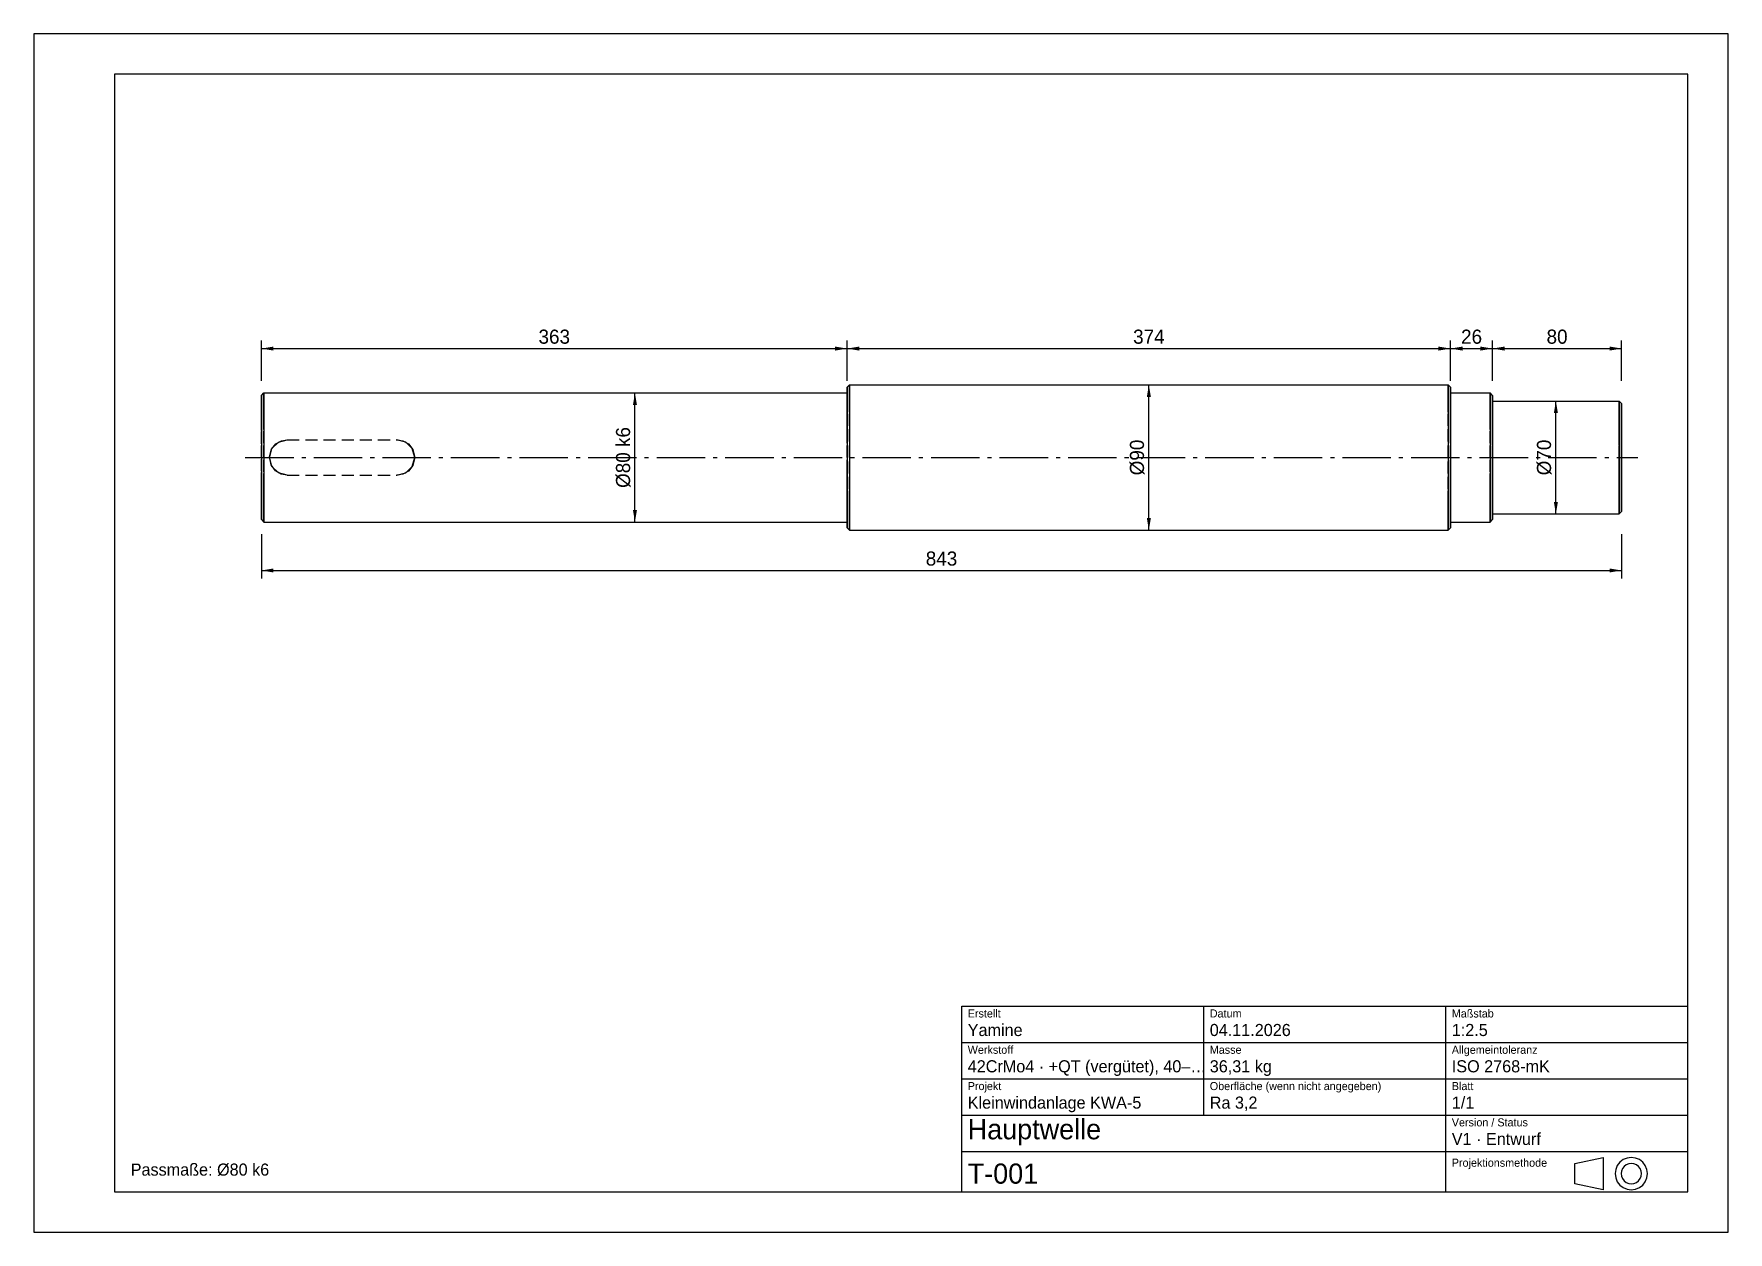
# Model space of a CAD drawing. Header units: millimetres. Extents: x 0 to 420, y 0 to 297.
import ezdxf
from ezdxf.enums import TextEntityAlignment as Align

# ---------------------------------------------------------------- set-up
doc = ezdxf.new("R2010")
doc.units = ezdxf.units.MM
doc.linetypes.add('CENTER', pattern=[17, 12, -2, 1, -2])
doc.linetypes.add('DASHED', pattern=[4.5, 3, -1.5])
for name, color, linetype in [('DUENN', 3, 'CONTINUOUS'), ('MITTE', 1, 'CENTER'), ('RAHMEN', 7, 'CONTINUOUS'), ('SICHTBAR', 7, 'CONTINUOUS'), ('VERDECKT', 8, 'DASHED')]:
    doc.layers.add(name, color=color, linetype=linetype)

msp = doc.modelspace()

# ---------------------------------------------------------------- linework, layer by layer
at = {"layer": 'DUENN'}
for p, q in [((420, 297), (0, 297)), ((0, 297), (0, 0)), ((420, 0), (420, 297)), ((56.4, 211), (56.4, 221)), ((56.4, 219), (201.6, 219)), ((201.6, 211), (201.6, 221)), ((201.6, 211), (201.6, 221)), ((201.6, 219), (351.2, 219)), ((351.2, 211), (351.2, 221)), ((351.2, 211), (351.2, 221)), ((351.2, 219), (361.6, 219)), ((361.6, 211), (361.6, 221)), ((361.6, 211), (361.6, 221)), ((361.6, 219), (393.6, 219)), ((393.6, 211), (393.6, 221)), ((276.4, 174), (276.4, 210)), ((149, 176), (149, 208)), ((377.3, 178), (377.3, 206)), ((56.4, 173), (56.4, 162)), ((393.6, 173), (393.6, 162)), ((56.4, 164), (393.6, 164)), ((290, 29), (290, 56)), ((350, 29), (350, 56)), ((230, 47), (410, 47)), ((230, 38), (410, 38)), ((230, 29), (410, 29)), ((350, 10), (350, 29)), ((230, 20), (410, 20)), ((382, 17), (389, 18.5)), ((382, 12), (382, 17)), ((389, 18.5), (389, 10.5)), ((393.1716, 17.3284), (392.5359, 16.5)), ((394, 17.9641), (393.1716, 17.3284)), ((394.9647, 18.3637), (394, 17.9641)), ((395.353, 16.9148), (394.75, 16.6651)), ((396, 18.5), (394.9647, 18.3637)), ((396, 17), (395.353, 16.9148)), ((397.0353, 18.3637), (396, 18.5)), ((396.647, 16.9148), (396, 17)), ((397.25, 16.6651), (396.647, 16.9148)), ((398, 17.9641), (397.0353, 18.3637)), ((398.8284, 17.3284), (398, 17.9641)), ((399.4641, 16.5), (398.8284, 17.3284)), ((392.1363, 15.5353), (392, 14.5)), ((392, 14.5), (392.1363, 13.4647)), ((392.5359, 16.5), (392.1363, 15.5353)), ((392.1363, 13.4647), (392.5359, 12.5)), ((393.5852, 15.147), (393.5, 14.5)), ((393.5, 14.5), (393.5852, 13.853)), ((393.8349, 15.75), (393.5852, 15.147)), ((393.5852, 13.853), (393.8349, 13.25)), ((394.2322, 16.2678), (393.8349, 15.75)), ((393.8349, 13.25), (394.2322, 12.7322)), ((394.75, 16.6651), (394.2322, 16.2678)), ((394.2322, 12.7322), (394.75, 12.3349)), ((397.7678, 16.2678), (397.25, 16.6651)), ((397.25, 12.3349), (397.7678, 12.7322)), ((398.1651, 15.75), (397.7678, 16.2678)), ((397.7678, 12.7322), (398.1651, 13.25)), ((398.4148, 15.147), (398.1651, 15.75)), ((398.1651, 13.25), (398.4148, 13.853)), ((398.5, 14.5), (398.4148, 15.147)), ((398.4148, 13.853), (398.5, 14.5)), ((399.8637, 15.5353), (399.4641, 16.5)), ((399.4641, 12.5), (399.8637, 13.4647)), ((400, 14.5), (399.8637, 15.5353)), ((399.8637, 13.4647), (400, 14.5)), ((389, 10.5), (382, 12)), ((392.5359, 12.5), (393.1716, 11.6716)), ((393.1716, 11.6716), (394, 11.0359)), ((394, 11.0359), (394.9647, 10.6363)), ((394.75, 12.3349), (395.353, 12.0852)), ((394.9647, 10.6363), (396, 10.5)), ((395.353, 12.0852), (396, 12)), ((396, 12), (396.647, 12.0852)), ((396, 10.5), (397.0353, 10.6363)), ((396.647, 12.0852), (397.25, 12.3349)), ((397.0353, 10.6363), (398, 11.0359)), ((398, 11.0359), (398.8284, 11.6716)), ((398.8284, 11.6716), (399.4641, 12.5)), ((0, 0), (420, 0))]:
    msp.add_line(p, q, dxfattribs=at)
for points in [[(56.4, 219), (59.4, 218.5), (59.4, 219.5)], [(201.6, 219), (198.6, 219.5), (198.6, 218.5)], [(201.6, 219), (204.6, 218.5), (204.6, 219.5)], [(351.2, 219), (348.2, 219.5), (348.2, 218.5)], [(351.2, 219), (354.2, 218.5), (354.2, 219.5)], [(361.6, 219), (358.6, 219.5), (358.6, 218.5)], [(361.6, 219), (364.6, 218.5), (364.6, 219.5)], [(393.6, 219), (390.6, 219.5), (390.6, 218.5)], [(276.4, 210), (275.9, 207), (276.9, 207)], [(149, 208), (148.5, 205), (149.5, 205)], [(377.3, 206), (376.8, 203), (377.8, 203)], [(377.3, 178), (377.8, 181), (376.8, 181)], [(149, 176), (149.5, 179), (148.5, 179)], [(276.4, 174), (276.9, 177), (275.9, 177)], [(56.4, 164), (59.4, 163.5), (59.4, 164.5)], [(393.6, 164), (390.6, 164.5), (390.6, 163.5)]]:
    msp.add_solid(points, dxfattribs=at)
at = {"layer": 'MITTE'}
msp.add_line((52.4, 192), (397.6, 192), dxfattribs=at)
at = {"layer": 'RAHMEN'}
for p, q in [((410, 287), (20, 287)), ((20, 287), (20, 10)), ((410, 10), (410, 287)), ((230, 10), (230, 56)), ((230, 56), (410, 56)), ((20, 10), (410, 10))]:
    msp.add_line(p, q, dxfattribs=at)
at = {"layer": 'SICHTBAR'}
for p, q in [((201.6, 209.4), (202.2, 210)), ((202.2, 210), (202.2, 209.5487)), ((202.2, 210), (350.6, 210)), ((350.6, 210), (350.6, 209.5487)), ((351.2, 209.4), (350.6, 210)), ((56.4, 207.4), (57, 208)), ((56.4, 207.4), (56.4, 207.0139)), ((56.4, 207.0139), (56.4, 205.8749)), ((56.4, 205.8749), (56.4, 204.0402)), ((57, 208), (57, 207.5988)), ((57, 208), (96.4, 208)), ((57, 207.5988), (57, 206.4155)), ((57, 206.4155), (57, 204.5093)), ((96.4, 208), (201.6, 208)), ((201.6, 209.4), (201.6, 208.9637)), ((201.6, 208.9637), (201.6, 207.6769)), ((201.6, 207.6769), (201.6, 205.6039)), ((202.2, 209.5487), (202.2, 208.2174)), ((202.2, 208.2174), (202.2, 206.073)), ((202.2, 206.073), (202.2, 203.2228)), ((350.6, 209.5487), (350.6, 208.2174)), ((350.6, 208.2174), (350.6, 206.073)), ((350.6, 206.073), (350.6, 203.2228)), ((351.2, 209.4), (351.2, 208.9637)), ((351.2, 208.9637), (351.2, 207.6769)), ((351.2, 208), (361, 208)), ((351.2, 207.6769), (351.2, 205.6039)), ((361, 208), (361, 207.5988)), ((361.6, 207.4), (361, 208)), ((361, 207.5988), (361, 206.4155)), ((361, 206.4155), (361, 204.5093)), ((361.6, 207.4), (361.6, 207.0139)), ((361.6, 207.0139), (361.6, 205.8749)), ((361.6, 206), (393, 206)), ((361.6, 205.8749), (361.6, 204.0402)), ((393, 206), (393, 205.649)), ((393.6, 205.4), (393, 206)), ((56.4, 204.0402), (56.4, 201.6017)), ((56.4, 201.6017), (56.4, 198.6818)), ((57, 204.5093), (57, 201.9758)), ((57, 201.9758), (57, 198.9421)), ((201.6, 205.6039), (201.6, 202.8487)), ((201.6, 202.8487), (201.6, 199.5496)), ((202.2, 203.2228), (202.2, 199.8099)), ((350.6, 203.2228), (350.6, 199.8099)), ((351.2, 205.6039), (351.2, 202.8487)), ((351.2, 202.8487), (351.2, 199.5496)), ((361, 204.5093), (361, 201.9758)), ((361, 201.9758), (361, 198.9421)), ((361.6, 204.0402), (361.6, 201.6017)), ((361.6, 201.6017), (361.6, 198.6818)), ((393, 205.649), (393, 204.6136)), ((393, 204.6136), (393, 202.9456)), ((393, 202.9456), (393, 200.7289)), ((393.6, 205.4), (393.6, 205.064)), ((393.6, 205.064), (393.6, 204.073)), ((393.6, 204.073), (393.6, 202.4765)), ((393.6, 202.4765), (393.6, 200.3548)), ((56.4, 198.6818), (56.4, 195.4268)), ((57, 198.9421), (57, 195.5603)), ((201.6, 199.5496), (201.6, 195.8719)), ((202.2, 199.8099), (202.2, 196.0054)), ((350.6, 199.8099), (350.6, 196.0054)), ((351.2, 199.5496), (351.2, 195.8719)), ((361, 198.9421), (361, 195.5603)), ((361.6, 198.6818), (361.6, 195.4268)), ((393, 200.7289), (393, 198.0744)), ((393, 198.0744), (393, 195.1153)), ((393.6, 200.3548), (393.6, 197.814)), ((393.6, 197.814), (393.6, 194.9818)), ((56.4, 195.4268), (56.4, 192)), ((57, 195.5603), (57, 192)), ((201.6, 195.8719), (201.6, 192)), ((202.2, 196.0054), (202.2, 192)), ((350.6, 196.0054), (350.6, 192)), ((351.2, 195.8719), (351.2, 192)), ((361, 195.5603), (361, 192)), ((361.6, 195.4268), (361.6, 192)), ((393, 195.1153), (393, 192)), ((393.6, 194.9818), (393.6, 192)), ((56.4, 192), (56.4, 188.5732)), ((57, 192), (57, 188.4397)), ((201.6, 192), (201.6, 188.1281)), ((202.2, 192), (202.2, 187.9946)), ((350.6, 192), (350.6, 187.9946)), ((351.2, 192), (351.2, 188.1281)), ((361, 192), (361, 188.4397)), ((361.6, 192), (361.6, 188.5732)), ((393, 192), (393, 188.8847)), ((393.6, 192), (393.6, 189.0182)), ((393.6, 189.0182), (393.6, 186.186)), ((56.4, 188.5732), (56.4, 185.3182)), ((56.4, 185.3182), (56.4, 182.3983)), ((57, 188.4397), (57, 185.0579)), ((57, 185.0579), (57, 182.0242)), ((201.6, 188.1281), (201.6, 184.4504)), ((202.2, 187.9946), (202.2, 184.1901)), ((350.6, 187.9946), (350.6, 184.1901)), ((351.2, 188.1281), (351.2, 184.4504)), ((361, 188.4397), (361, 185.0579)), ((361, 185.0579), (361, 182.0242)), ((361.6, 188.5732), (361.6, 185.3182)), ((361.6, 185.3182), (361.6, 182.3983)), ((393, 188.8847), (393, 185.9256)), ((393, 185.9256), (393, 183.2711)), ((393.6, 186.186), (393.6, 183.6452)), ((56.4, 182.3983), (56.4, 179.9598)), ((57, 182.0242), (57, 179.4907)), ((201.6, 184.4504), (201.6, 181.1513)), ((201.6, 181.1513), (201.6, 178.3961)), ((202.2, 184.1901), (202.2, 180.7772)), ((202.2, 180.7772), (202.2, 177.927)), ((350.6, 184.1901), (350.6, 180.7772)), ((350.6, 180.7772), (350.6, 177.927)), ((351.2, 184.4504), (351.2, 181.1513)), ((351.2, 181.1513), (351.2, 178.3961)), ((361, 182.0242), (361, 179.4907)), ((361.6, 182.3983), (361.6, 179.9598)), ((393, 183.2711), (393, 181.0544)), ((393, 181.0544), (393, 179.3864)), ((393.6, 183.6452), (393.6, 181.5235)), ((393.6, 181.5235), (393.6, 179.927)), ((56.4, 179.9598), (56.4, 178.1251)), ((56.4, 178.1251), (56.4, 176.9861)), ((56.4, 176.9861), (56.4, 176.6)), ((56.4, 176.6), (57, 176)), ((57, 179.4907), (57, 177.5845)), ((57, 177.5845), (57, 176.4012)), ((57, 176.4012), (57, 176)), ((201.6, 178.3961), (201.6, 176.3231)), ((202.2, 177.927), (202.2, 175.7826)), ((350.6, 177.927), (350.6, 175.7826)), ((351.2, 178.3961), (351.2, 176.3231)), ((361, 179.4907), (361, 177.5845)), ((361, 177.5845), (361, 176.4012)), ((361, 176), (361.6, 176.6)), ((361, 176.4012), (361, 176)), ((361.6, 179.9598), (361.6, 178.1251)), ((361.6, 178.1251), (361.6, 176.9861)), ((361.6, 178), (393, 178)), ((361.6, 176.9861), (361.6, 176.6)), ((393, 179.3864), (393, 178.351)), ((393, 178), (393.6, 178.6)), ((393, 178.351), (393, 178)), ((393.6, 179.927), (393.6, 178.936)), ((393.6, 178.936), (393.6, 178.6)), ((57, 176), (96.4, 176)), ((96.4, 176), (201.6, 176)), ((201.6, 176.3231), (201.6, 175.0363)), ((201.6, 175.0363), (201.6, 174.6)), ((201.6, 174.6), (202.2, 174)), ((202.2, 175.7826), (202.2, 174.4513)), ((202.2, 174.4513), (202.2, 174)), ((202.2, 174), (350.6, 174)), ((350.6, 175.7826), (350.6, 174.4513)), ((350.6, 174), (351.2, 174.6)), ((350.6, 174.4513), (350.6, 174)), ((351.2, 176.3231), (351.2, 175.0363)), ((351.2, 176), (361, 176)), ((351.2, 175.0363), (351.2, 174.6))]:
    msp.add_line(p, q, dxfattribs=at)
at = {"layer": 'VERDECKT'}
for p, q in [((202.2, 209.5487), (202.2, 210)), ((350.6, 209.5487), (350.6, 210)), ((56.4, 207.0139), (56.4, 207.4)), ((56.4, 205.8749), (56.4, 207.0139)), ((56.4, 204.0402), (56.4, 205.8749)), ((57, 207.5988), (57, 208)), ((57, 206.4155), (57, 207.5988)), ((57, 204.5093), (57, 206.4155)), ((201.6, 208.9637), (201.6, 209.4)), ((201.6, 207.6769), (201.6, 208.9637)), ((201.6, 207.5988), (201.6, 208)), ((201.6, 208), (201.6, 207.5988)), ((201.6, 205.6039), (201.6, 207.6769)), ((201.6, 206.4155), (201.6, 207.5988)), ((201.6, 207.5988), (201.6, 206.4155)), ((201.6, 204.5093), (201.6, 206.4155)), ((201.6, 206.4155), (201.6, 204.5093)), ((202.2, 208.2174), (202.2, 209.5487)), ((202.2, 206.073), (202.2, 208.2174)), ((202.2, 203.2228), (202.2, 206.073)), ((350.6, 208.2174), (350.6, 209.5487)), ((350.6, 206.073), (350.6, 208.2174)), ((350.6, 203.2228), (350.6, 206.073)), ((351.2, 208.9637), (351.2, 209.4)), ((351.2, 207.6769), (351.2, 208.9637)), ((351.2, 207.5988), (351.2, 208)), ((351.2, 208), (351.2, 207.5988)), ((351.2, 205.6039), (351.2, 207.6769)), ((351.2, 206.4155), (351.2, 207.5988)), ((351.2, 207.5988), (351.2, 206.4155)), ((351.2, 204.5093), (351.2, 206.4155)), ((351.2, 206.4155), (351.2, 204.5093)), ((361, 207.5988), (361, 208)), ((361, 206.4155), (361, 207.5988)), ((361, 204.5093), (361, 206.4155)), ((361.6, 207.0139), (361.6, 207.4)), ((361.6, 205.8749), (361.6, 207.0139)), ((361.6, 205.649), (361.6, 206)), ((361.6, 206), (361.6, 205.649)), ((361.6, 204.0402), (361.6, 205.8749)), ((393, 205.649), (393, 206)), ((56.4, 201.6017), (56.4, 204.0402)), ((56.4, 198.6818), (56.4, 201.6017)), ((57, 201.9758), (57, 204.5093)), ((57, 198.9421), (57, 201.9758)), ((201.6, 202.8487), (201.6, 205.6039)), ((201.6, 201.9758), (201.6, 204.5093)), ((201.6, 204.5093), (201.6, 201.9758)), ((201.6, 199.5496), (201.6, 202.8487)), ((201.6, 198.9421), (201.6, 201.9758)), ((201.6, 201.9758), (201.6, 198.9421)), ((202.2, 199.8099), (202.2, 203.2228)), ((350.6, 199.8099), (350.6, 203.2228)), ((351.2, 202.8487), (351.2, 205.6039)), ((351.2, 201.9758), (351.2, 204.5093)), ((351.2, 204.5093), (351.2, 201.9758)), ((351.2, 199.5496), (351.2, 202.8487)), ((351.2, 198.9421), (351.2, 201.9758)), ((351.2, 201.9758), (351.2, 198.9421)), ((361, 201.9758), (361, 204.5093)), ((361, 198.9421), (361, 201.9758)), ((361.6, 204.6136), (361.6, 205.649)), ((361.6, 205.649), (361.6, 204.6136)), ((361.6, 202.9456), (361.6, 204.6136)), ((361.6, 204.6136), (361.6, 202.9456)), ((361.6, 201.6017), (361.6, 204.0402)), ((361.6, 200.7289), (361.6, 202.9456)), ((361.6, 202.9456), (361.6, 200.7289)), ((361.6, 198.6818), (361.6, 201.6017)), ((393, 204.6136), (393, 205.649)), ((393, 202.9456), (393, 204.6136)), ((393, 200.7289), (393, 202.9456)), ((393.6, 205.064), (393.6, 205.4)), ((393.6, 204.073), (393.6, 205.064)), ((393.6, 202.4765), (393.6, 204.073)), ((393.6, 200.3548), (393.6, 202.4765)), ((56.4, 195.4268), (56.4, 198.6818)), ((57, 195.5603), (57, 198.9421)), ((201.6, 195.8719), (201.6, 199.5496)), ((201.6, 195.5603), (201.6, 198.9421)), ((201.6, 198.9421), (201.6, 195.5603)), ((202.2, 196.0054), (202.2, 199.8099)), ((350.6, 196.0054), (350.6, 199.8099)), ((351.2, 195.8719), (351.2, 199.5496)), ((351.2, 195.5603), (351.2, 198.9421)), ((351.2, 198.9421), (351.2, 195.5603)), ((361, 195.5603), (361, 198.9421)), ((361.6, 198.0744), (361.6, 200.7289)), ((361.6, 200.7289), (361.6, 198.0744)), ((361.6, 195.4268), (361.6, 198.6818)), ((361.6, 195.1153), (361.6, 198.0744)), ((361.6, 198.0744), (361.6, 195.1153)), ((393, 198.0744), (393, 200.7289)), ((393, 195.1153), (393, 198.0744)), ((393.6, 197.814), (393.6, 200.3548)), ((393.6, 194.9818), (393.6, 197.814)), ((56.4, 192), (56.4, 195.4268)), ((57, 192), (57, 195.5603)), ((58.4, 192), (58.9895, 194.2)), ((58.4041, 192.1901), (58.9246, 194.0836)), ((58.9246, 194.0836), (60.0169, 195.408)), ((58.9895, 194.2), (60.6, 195.8105)), ((60.0169, 195.408), (61.3577, 196.1569)), ((60.6, 195.8105), (62.8, 196.4)), ((61.3577, 196.1569), (62.8, 196.4)), ((62.8, 196.4), (90, 196.4)), ((62.8, 196.4), (90, 196.4)), ((90, 196.4), (91.4767, 196.1448)), ((92.2, 195.8105), (90, 196.4)), ((91.4767, 196.1448), (92.8437, 195.3576)), ((93.8105, 194.2), (92.2, 195.8105)), ((92.8437, 195.3576), (93.9339, 193.9708)), ((94.4, 192), (93.8105, 194.2)), ((93.9339, 193.9708), (94.4, 192)), ((201.6, 192), (201.6, 195.8719)), ((201.6, 192), (201.6, 195.5603)), ((201.6, 195.5603), (201.6, 192)), ((202.2, 192), (202.2, 196.0054)), ((350.6, 192), (350.6, 196.0054)), ((351.2, 192), (351.2, 195.8719)), ((351.2, 192), (351.2, 195.5603)), ((351.2, 195.5603), (351.2, 192)), ((361, 192), (361, 195.5603)), ((361.6, 192), (361.6, 195.4268)), ((361.6, 192), (361.6, 195.1153)), ((361.6, 195.1153), (361.6, 192)), ((393, 192), (393, 195.1153)), ((393.6, 192), (393.6, 194.9818)), ((56.4, 188.5732), (56.4, 192)), ((57, 188.4397), (57, 192)), ((58.9895, 189.8), (58.4, 192)), ((58.7903, 190.1883), (58.4041, 192.1901)), ((59.8788, 188.7096), (58.7903, 190.1883)), ((60.6, 188.1895), (58.9895, 189.8)), ((92.2, 188.1895), (93.8105, 189.8)), ((93.933, 190.0274), (92.8442, 188.6429)), ((93.8105, 189.8), (94.4, 192)), ((94.4, 192), (93.933, 190.0274)), ((201.6, 188.4397), (201.6, 192)), ((201.6, 192), (201.6, 188.4397)), ((201.6, 188.1281), (201.6, 192)), ((202.2, 187.9946), (202.2, 192)), ((350.6, 187.9946), (350.6, 192)), ((351.2, 188.1281), (351.2, 192)), ((351.2, 188.4397), (351.2, 192)), ((351.2, 192), (351.2, 188.4397)), ((361, 188.4397), (361, 192)), ((361.6, 188.5732), (361.6, 192)), ((361.6, 188.8847), (361.6, 192)), ((361.6, 192), (361.6, 188.8847)), ((393, 188.8847), (393, 192)), ((393.6, 189.0182), (393.6, 192)), ((393.6, 186.186), (393.6, 189.0182)), ((56.4, 185.3182), (56.4, 188.5732)), ((56.4, 182.3983), (56.4, 185.3182)), ((57, 185.0579), (57, 188.4397)), ((57, 182.0242), (57, 185.0579)), ((61.279, 187.8713), (59.8788, 188.7096)), ((62.8, 187.6), (60.6, 188.1895)), ((62.8, 187.6), (61.279, 187.8713)), ((62.8, 187.6), (90, 187.6)), ((62.8, 187.6), (90, 187.6)), ((90, 187.6), (92.2, 188.1895)), ((91.4772, 187.8554), (90, 187.6)), ((92.8442, 188.6429), (91.4772, 187.8554)), ((201.6, 185.0579), (201.6, 188.4397)), ((201.6, 188.4397), (201.6, 185.0579)), ((201.6, 184.4504), (201.6, 188.1281)), ((201.6, 182.0242), (201.6, 185.0579)), ((201.6, 185.0579), (201.6, 182.0242)), ((202.2, 184.1901), (202.2, 187.9946)), ((350.6, 184.1901), (350.6, 187.9946)), ((351.2, 185.0579), (351.2, 188.4397)), ((351.2, 188.4397), (351.2, 185.0579)), ((351.2, 184.4504), (351.2, 188.1281)), ((351.2, 182.0242), (351.2, 185.0579)), ((351.2, 185.0579), (351.2, 182.0242)), ((361, 185.0579), (361, 188.4397)), ((361, 182.0242), (361, 185.0579)), ((361.6, 185.9256), (361.6, 188.8847)), ((361.6, 188.8847), (361.6, 185.9256)), ((361.6, 185.3182), (361.6, 188.5732)), ((361.6, 183.2711), (361.6, 185.9256)), ((361.6, 185.9256), (361.6, 183.2711)), ((361.6, 182.3983), (361.6, 185.3182)), ((393, 185.9256), (393, 188.8847)), ((393, 183.2711), (393, 185.9256)), ((393.6, 183.6452), (393.6, 186.186)), ((56.4, 179.9598), (56.4, 182.3983)), ((57, 179.4907), (57, 182.0242)), ((201.6, 181.1513), (201.6, 184.4504)), ((201.6, 179.4907), (201.6, 182.0242)), ((201.6, 182.0242), (201.6, 179.4907)), ((201.6, 178.3961), (201.6, 181.1513)), ((202.2, 180.7772), (202.2, 184.1901)), ((202.2, 177.927), (202.2, 180.7772)), ((350.6, 180.7772), (350.6, 184.1901)), ((350.6, 177.927), (350.6, 180.7772)), ((351.2, 181.1513), (351.2, 184.4504)), ((351.2, 179.4907), (351.2, 182.0242)), ((351.2, 182.0242), (351.2, 179.4907)), ((351.2, 178.3961), (351.2, 181.1513)), ((361, 179.4907), (361, 182.0242)), ((361.6, 181.0544), (361.6, 183.2711)), ((361.6, 183.2711), (361.6, 181.0544)), ((361.6, 179.9598), (361.6, 182.3983)), ((361.6, 179.3864), (361.6, 181.0544)), ((361.6, 181.0544), (361.6, 179.3864)), ((393, 181.0544), (393, 183.2711)), ((393, 179.3864), (393, 181.0544)), ((393.6, 181.5235), (393.6, 183.6452)), ((393.6, 179.927), (393.6, 181.5235)), ((56.4, 178.1251), (56.4, 179.9598)), ((56.4, 176.9861), (56.4, 178.1251)), ((56.4, 176.6), (56.4, 176.9861)), ((57, 177.5845), (57, 179.4907)), ((57, 176.4012), (57, 177.5845)), ((57, 176), (57, 176.4012)), ((201.6, 177.5845), (201.6, 179.4907)), ((201.6, 179.4907), (201.6, 177.5845)), ((201.6, 176.3231), (201.6, 178.3961)), ((201.6, 176.4012), (201.6, 177.5845)), ((201.6, 177.5845), (201.6, 176.4012)), ((201.6, 176), (201.6, 176.4012)), ((201.6, 176.4012), (201.6, 176)), ((202.2, 175.7826), (202.2, 177.927)), ((350.6, 175.7826), (350.6, 177.927)), ((351.2, 177.5845), (351.2, 179.4907)), ((351.2, 179.4907), (351.2, 177.5845)), ((351.2, 176.3231), (351.2, 178.3961)), ((351.2, 176.4012), (351.2, 177.5845)), ((351.2, 177.5845), (351.2, 176.4012)), ((351.2, 176), (351.2, 176.4012)), ((351.2, 176.4012), (351.2, 176)), ((361, 177.5845), (361, 179.4907)), ((361, 176.4012), (361, 177.5845)), ((361, 176), (361, 176.4012)), ((361.6, 178.1251), (361.6, 179.9598)), ((361.6, 178.351), (361.6, 179.3864)), ((361.6, 179.3864), (361.6, 178.351)), ((361.6, 178), (361.6, 178.351)), ((361.6, 178.351), (361.6, 178)), ((361.6, 176.9861), (361.6, 178.1251)), ((361.6, 176.6), (361.6, 176.9861)), ((393, 178.351), (393, 179.3864)), ((393, 178), (393, 178.351)), ((393.6, 178.936), (393.6, 179.927)), ((393.6, 178.6), (393.6, 178.936)), ((201.6, 175.0363), (201.6, 176.3231)), ((201.6, 174.6), (201.6, 175.0363)), ((202.2, 174.4513), (202.2, 175.7826)), ((202.2, 174), (202.2, 174.4513)), ((350.6, 174.4513), (350.6, 175.7826)), ((350.6, 174), (350.6, 174.4513)), ((351.2, 175.0363), (351.2, 176.3231)), ((351.2, 174.6), (351.2, 175.0363))]:
    msp.add_line(p, q, dxfattribs=at)

# ---------------------------------------------------------------- texts
at = {"layer": 'DUENN'}
for s, p in [('363', (129, 220.2)), ('374', (276.4, 220.2)), ('26', (356.4, 220.2)), ('80', (377.6, 220.2)), ('843', (225, 165.2))]:
    msp.add_text(s, height=3.5, dxfattribs=at).set_placement(p, align=Align.CENTER)
for s, p in [('Ø80 k6', (147.8, 192)), ('Ø90', (275.2, 192)), ('Ø70', (376.1, 192))]:
    msp.add_text(s, height=3.5, rotation=90, dxfattribs=at).set_placement(p, align=Align.CENTER)
for s, height, p in [('Erstellt', 2, (231.5, 53.2)), ('Datum', 2, (291.5, 53.2)), ('Maßstab', 2, (351.5, 53.2)), ('Yamine', 3, (231.5, 48.6)), ('04.11.2026', 3, (291.5, 48.6)), ('1:2.5', 3, (351.5, 48.6)), ('Werkstoff', 2, (231.5, 44.2)), ('Masse', 2, (291.5, 44.2)), ('Allgemeintoleranz', 2, (351.5, 44.2)), ('42CrMo4 · +QT (vergütet), 40–…', 3, (231.5, 39.6)), ('36,31 kg', 3, (291.5, 39.6)), ('ISO 2768-mK', 3, (351.5, 39.6)), ('Projekt', 2, (231.5, 35.2)), ('Kleinwindanlage KWA-5', 3, (231.5, 30.6)), ('Oberfläche (wenn nicht angegeben)', 2, (291.5, 35.2)), ('Ra 3,2', 3, (291.5, 30.6)), ('Blatt', 2, (351.5, 35.2)), ('1/1', 3, (351.5, 30.6)), ('Hauptwelle', 5, (231.5, 23)), ('Version / Status', 2, (351.5, 26.2)), ('V1 · Entwurf', 3, (351.5, 21.6)), ('Passmaße: Ø80 k6', 3, (24, 14)), ('T-001', 5, (231.5, 12)), ('Projektionsmethode', 2, (351.5, 16.2))]:
    msp.add_text(s, height=height, dxfattribs=at).set_placement(p)

doc.saveas('drawing.dxf')
